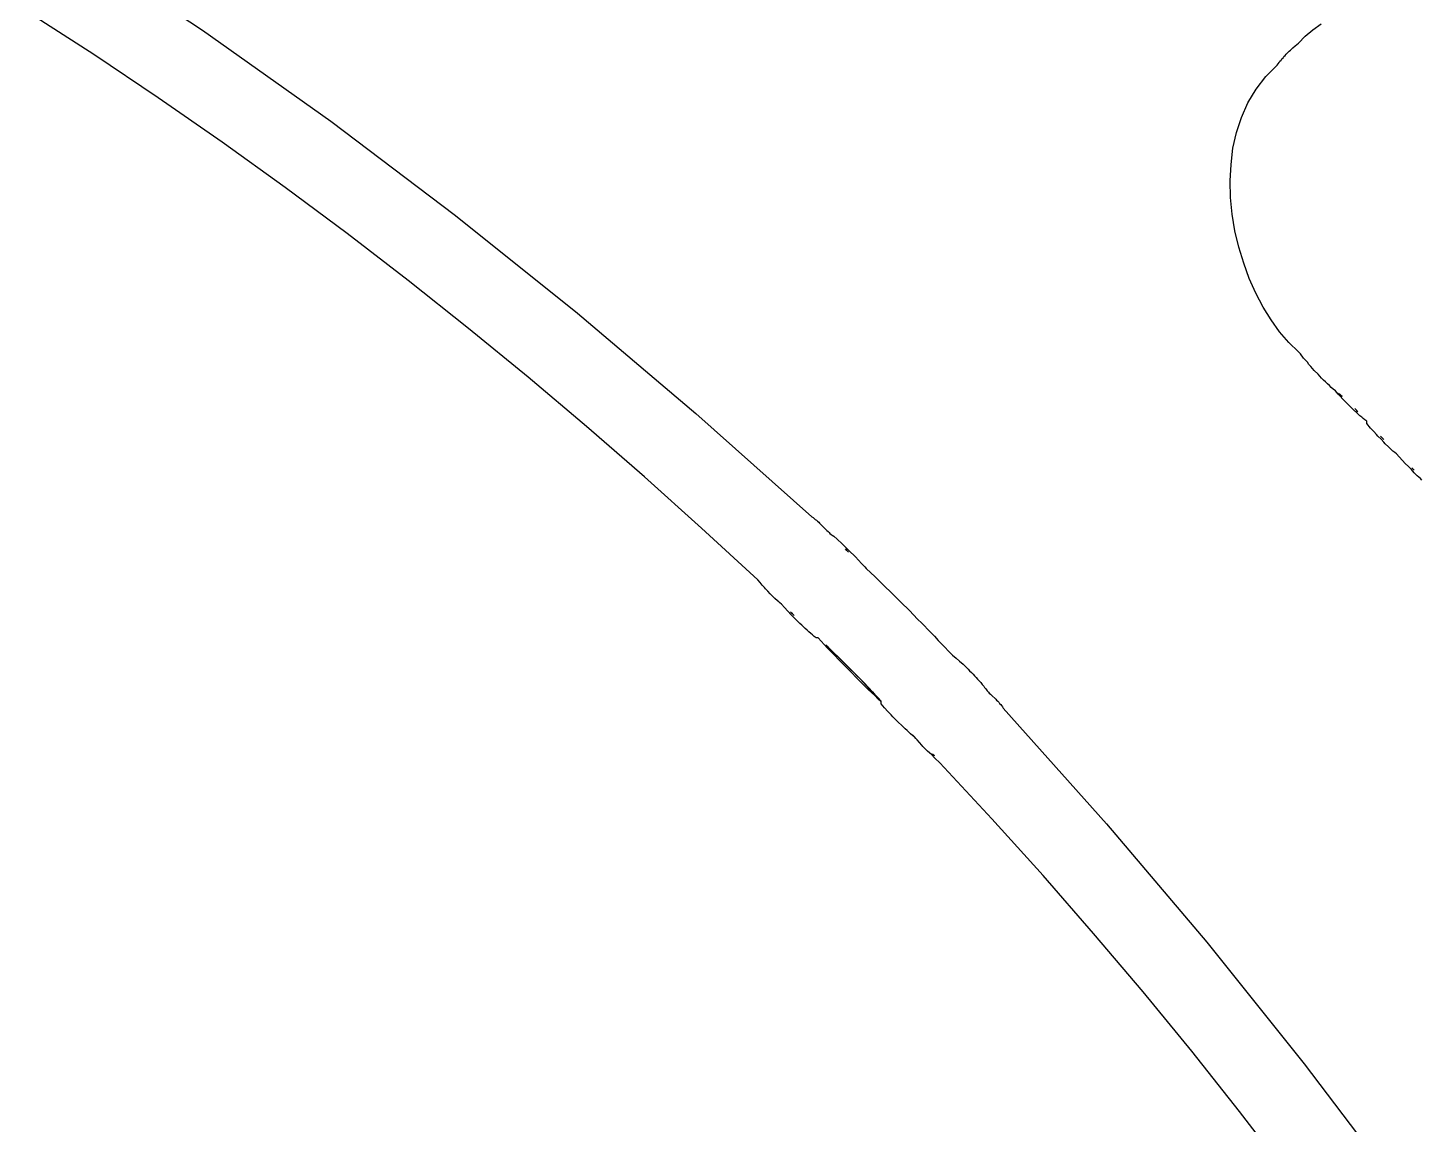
# Model space of a CAD drawing. Header units: metres. Extents: x -185 to 1201, y -340 to 309.
# Drawn here: x 900.305 to 903.918, y 72.791 to 75.636 of the extents above; entities that cross this region are included whole.
import ezdxf

# ---------------------------------------------------------------- set-up
doc = ezdxf.new("R2010")
doc.units = ezdxf.units.M

msp = doc.modelspace()

# ---------------------------------------------------------------- linework, layer by layer
for p, q in [((900.417, 75.8562), (900.758, 75.6293)), ((900.476, 75.5665), (900.305, 75.6765)), ((900.758, 75.6293), (901.091, 75.3932)), ((903.617, 75.6139), (903.637, 75.6306)), ((903.637, 75.6306), (903.659, 75.6462)), ((903.585, 75.5834), (903.591, 75.5886)), ((903.591, 75.5886), (903.6, 75.5961)), ((903.6, 75.5961), (903.617, 75.6139)), ((900.643, 75.4539), (900.476, 75.5665)), ((903.55, 75.5457), (903.552, 75.5489)), ((903.552, 75.5489), (903.555, 75.5521)), ((903.555, 75.5521), (903.557, 75.5551)), ((903.557, 75.5551), (903.56, 75.5582)), ((903.56, 75.5582), (903.562, 75.5611)), ((903.562, 75.5611), (903.565, 75.5641)), ((903.565, 75.5641), (903.568, 75.567)), ((903.568, 75.567), (903.571, 75.5698)), ((903.571, 75.5698), (903.573, 75.5726)), ((903.573, 75.5726), (903.576, 75.5754)), ((903.576, 75.5754), (903.579, 75.5781)), ((903.579, 75.5781), (903.585, 75.5834)), ((903.515, 75.5093), (903.545, 75.5392)), ((903.545, 75.5392), (903.547, 75.5425)), ((903.547, 75.5425), (903.55, 75.5457)), ((903.469, 75.4411), (903.49, 75.4765)), ((903.49, 75.4765), (903.515, 75.5093)), ((900.809, 75.339), (900.643, 75.4539)), ((903.452, 75.4035), (903.469, 75.4411)), ((903.439, 75.3641), (903.452, 75.4035)), ((901.091, 75.3932), (901.414, 75.1484)), ((900.972, 75.2216), (900.809, 75.339)), ((903.43, 75.3232), (903.439, 75.3641)), ((903.425, 75.2812), (903.43, 75.3232)), ((903.423, 75.2384), (903.425, 75.2812)), ((903.424, 75.1952), (903.423, 75.2384)), ((901.133, 75.102), (900.972, 75.2216)), ((903.428, 75.152), (903.424, 75.1952)), ((903.435, 75.1091), (903.428, 75.152)), ((901.414, 75.1484), (901.73, 74.8954)), ((901.291, 74.9801), (901.133, 75.102)), ((903.445, 75.0668), (903.435, 75.1091)), ((903.458, 75.0255), (903.445, 75.0668)), ((903.472, 74.9856), (903.458, 75.0255)), ((901.448, 74.856), (901.291, 74.9801)), ((903.489, 74.9475), (903.472, 74.9856)), ((903.508, 74.9114), (903.489, 74.9475)), ((903.529, 74.8778), (903.508, 74.9114)), ((901.73, 74.8954), (902.037, 74.6348)), ((903.551, 74.847), (903.529, 74.8778)), ((901.602, 74.7296), (901.448, 74.856)), ((903.575, 74.8193), (903.551, 74.847)), ((903.6, 74.795), (903.575, 74.8193)), ((903.605, 74.7896), (903.6, 74.795)), ((903.613, 74.7787), (903.605, 74.7896)), ((903.618, 74.7733), (903.613, 74.7787)), ((903.623, 74.768), (903.618, 74.7733)), ((903.627, 74.7627), (903.623, 74.768)), ((903.632, 74.7574), (903.627, 74.7627)), ((903.636, 74.7522), (903.632, 74.7574)), ((901.754, 74.6012), (901.602, 74.7296)), ((903.641, 74.747), (903.636, 74.7522)), ((903.651, 74.7368), (903.641, 74.747)), ((903.655, 74.7318), (903.651, 74.7368)), ((903.66, 74.7269), (903.655, 74.7318)), ((903.665, 74.722), (903.66, 74.7269)), ((903.67, 74.7171), (903.665, 74.722)), ((903.675, 74.7123), (903.67, 74.7171)), ((903.68, 74.7076), (903.675, 74.7123)), ((903.685, 74.703), (903.68, 74.7076)), ((903.69, 74.6985), (903.685, 74.703)), ((903.696, 74.694), (903.69, 74.6985)), ((903.703, 74.6852), (903.696, 74.694)), ((903.707, 74.6809), (903.703, 74.6852)), ((903.709, 74.683), (903.704, 74.6867)), ((903.704, 74.6867), (903.713, 74.6792)), ((903.715, 74.6725), (903.707, 74.6809)), ((903.713, 74.6792), (903.709, 74.683)), ((903.719, 74.6684), (903.715, 74.6725)), ((903.723, 74.6643), (903.719, 74.6684)), ((903.731, 74.6563), (903.723, 74.6643)), ((903.735, 74.6523), (903.731, 74.6563)), ((903.743, 74.6446), (903.735, 74.6523)), ((903.751, 74.637), (903.743, 74.6446)), ((903.75, 74.6438), (903.746, 74.6478)), ((903.746, 74.6478), (903.754, 74.6397)), ((902.037, 74.6348), (902.338, 74.3671)), ((903.754, 74.6397), (903.75, 74.6438)), ((903.759, 74.6295), (903.751, 74.637)), ((903.764, 74.6259), (903.759, 74.6295)), ((903.768, 74.6222), (903.764, 74.6259)), ((903.772, 74.6186), (903.768, 74.6222)), ((903.777, 74.6149), (903.772, 74.6186)), ((903.777, 74.6093), (903.777, 74.6149)), ((903.787, 74.597), (903.777, 74.6093)), ((901.904, 74.4706), (901.754, 74.6012)), ((903.795, 74.5888), (903.787, 74.597)), ((903.802, 74.5807), (903.795, 74.5888)), ((903.806, 74.5766), (903.802, 74.5807)), ((903.814, 74.5686), (903.806, 74.5766)), ((903.817, 74.5721), (903.813, 74.576)), ((903.813, 74.576), (903.821, 74.5681)), ((903.821, 74.5606), (903.814, 74.5686)), ((903.821, 74.5681), (903.817, 74.5721)), ((903.825, 74.5567), (903.821, 74.5606)), ((903.833, 74.5489), (903.825, 74.5567)), ((903.837, 74.5451), (903.833, 74.5489)), ((903.845, 74.5376), (903.837, 74.5451)), ((903.85, 74.5339), (903.845, 74.5376)), ((903.854, 74.5303), (903.85, 74.5339)), ((903.877, 74.5057), (903.854, 74.5303)), ((903.885, 74.4976), (903.877, 74.5057)), ((902.052, 74.338), (901.904, 74.4706)), ((903.893, 74.4895), (903.885, 74.4976)), ((903.9, 74.4816), (903.893, 74.4895)), ((903.896, 74.4924), (903.894, 74.4943)), ((903.894, 74.4943), (903.9, 74.4883)), ((903.9, 74.4883), (903.896, 74.4924)), ((903.908, 74.4738), (903.9, 74.4816)), ((903.916, 74.4661), (903.908, 74.4738)), ((903.92, 74.4623), (903.916, 74.4661)), ((902.338, 74.3671), (902.341, 74.365)), ((902.341, 74.365), (902.344, 74.3628)), ((902.344, 74.3628), (902.347, 74.3605)), ((902.347, 74.3605), (902.35, 74.3581)), ((902.35, 74.3581), (902.353, 74.3556)), ((902.353, 74.3556), (902.356, 74.353)), ((902.198, 74.2033), (902.052, 74.338)), ((902.356, 74.353), (902.358, 74.3503)), ((902.358, 74.3503), (902.361, 74.3476)), ((902.361, 74.3476), (902.369, 74.3394)), ((902.369, 74.3394), (902.374, 74.334)), ((902.374, 74.334), (902.377, 74.3313)), ((902.377, 74.3313), (902.38, 74.3287)), ((902.38, 74.3287), (902.383, 74.3262)), ((902.383, 74.3262), (902.385, 74.3238)), ((902.385, 74.3238), (902.388, 74.3214)), ((902.388, 74.3214), (902.391, 74.3193)), ((902.391, 74.3193), (902.395, 74.3172)), ((902.395, 74.3172), (902.404, 74.309)), ((902.404, 74.309), (902.417, 74.2966)), ((902.417, 74.2966), (902.43, 74.2842)), ((902.429, 74.28), (902.425, 74.2842)), ((902.425, 74.2842), (902.433, 74.2758)), ((902.43, 74.2842), (902.438, 74.2758)), ((902.433, 74.2758), (902.429, 74.28)), ((902.438, 74.2758), (902.447, 74.2674)), ((902.447, 74.2674), (902.451, 74.2632)), ((902.451, 74.2632), (902.459, 74.2546)), ((902.459, 74.2546), (902.467, 74.246)), ((902.467, 74.246), (902.475, 74.2374)), ((902.475, 74.2374), (902.479, 74.233)), ((902.479, 74.233), (902.502, 74.2114)), ((902.502, 74.2114), (902.524, 74.1897)), ((902.204, 74.1967), (902.198, 74.2033)), ((902.209, 74.1901), (902.204, 74.1967)), ((902.215, 74.1836), (902.209, 74.1901)), ((902.218, 74.1803), (902.215, 74.1836)), ((902.224, 74.1739), (902.218, 74.1803)), ((902.524, 74.1897), (902.546, 74.1678)), ((902.23, 74.1675), (902.224, 74.1739)), ((902.236, 74.1613), (902.23, 74.1675)), ((902.242, 74.1552), (902.236, 74.1613)), ((902.249, 74.1493), (902.242, 74.1552)), ((902.252, 74.1464), (902.249, 74.1493)), ((902.255, 74.1436), (902.252, 74.1464)), ((902.259, 74.1408), (902.255, 74.1436)), ((902.267, 74.1315), (902.259, 74.1408)), ((902.546, 74.1678), (902.569, 74.146)), ((902.569, 74.146), (902.591, 74.1239)), ((902.276, 74.1222), (902.267, 74.1315)), ((902.284, 74.1129), (902.276, 74.1222)), ((902.288, 74.1157), (902.283, 74.1199)), ((902.283, 74.1199), (902.292, 74.1113)), ((902.289, 74.1083), (902.284, 74.1129)), ((902.292, 74.1113), (902.288, 74.1157)), ((902.298, 74.0992), (902.289, 74.1083)), ((902.591, 74.1239), (902.602, 74.1129)), ((902.602, 74.1129), (902.612, 74.1018)), ((902.307, 74.0903), (902.298, 74.0992)), ((902.312, 74.0858), (902.307, 74.0903)), ((902.321, 74.0772), (902.312, 74.0858)), ((902.326, 74.073), (902.321, 74.0772)), ((902.33, 74.0688), (902.326, 74.073)), ((902.335, 74.0647), (902.33, 74.0688)), ((902.612, 74.1018), (902.623, 74.0908)), ((902.623, 74.0908), (902.645, 74.0685)), ((902.645, 74.0685), (902.656, 74.0573)), ((902.34, 74.0607), (902.335, 74.0647)), ((902.344, 74.0567), (902.34, 74.0607)), ((902.349, 74.0529), (902.344, 74.0567)), ((902.354, 74.0529), (902.349, 74.0529)), ((902.378, 74.0273), (902.354, 74.0529)), ((902.38, 74.0286), (902.374, 74.0341)), ((902.374, 74.0341), (902.388, 74.0205)), ((902.656, 74.0573), (902.666, 74.0461)), ((902.666, 74.0461), (902.677, 74.0349)), ((902.677, 74.0349), (902.698, 74.0124)), ((902.394, 74.0105), (902.378, 74.0273)), ((902.397, 74.0124), (902.38, 74.0286)), ((902.388, 74.0205), (902.405, 74.0042)), ((902.411, 73.9937), (902.394, 74.0105)), ((902.405, 74.0043), (902.397, 74.0124)), ((902.422, 73.9879), (902.405, 74.0043)), ((902.405, 74.0042), (902.422, 73.9878)), ((902.698, 74.0124), (902.703, 74.0085)), ((902.703, 74.0085), (902.712, 74.0006)), ((902.712, 74.0006), (902.721, 73.9926)), ((902.427, 73.977), (902.411, 73.9937)), ((902.438, 73.9715), (902.422, 73.9879)), ((902.422, 73.9878), (902.438, 73.9713)), ((902.443, 73.9604), (902.427, 73.977)), ((902.455, 73.9551), (902.438, 73.9715)), ((902.438, 73.9713), (902.447, 73.963)), ((902.451, 73.9521), (902.443, 73.9604)), ((902.447, 73.963), (902.455, 73.9547)), ((902.721, 73.9926), (902.73, 73.9845)), ((902.73, 73.9845), (902.739, 73.9762)), ((902.739, 73.9762), (902.743, 73.972)), ((902.743, 73.972), (902.747, 73.9678)), ((902.747, 73.9678), (902.752, 73.9635)), ((902.752, 73.9635), (902.756, 73.9592)), ((902.756, 73.9592), (902.76, 73.9548)), ((902.468, 73.9357), (902.451, 73.9521)), ((902.463, 73.9469), (902.455, 73.9551)), ((902.455, 73.9547), (902.463, 73.9464)), ((902.471, 73.9387), (902.463, 73.9469)), ((902.463, 73.9464), (902.479, 73.9296)), ((902.484, 73.9194), (902.468, 73.9357)), ((902.487, 73.9222), (902.471, 73.9387)), ((902.479, 73.9296), (902.487, 73.9212)), ((902.502, 73.9057), (902.487, 73.9222)), ((902.76, 73.9548), (902.764, 73.9504)), ((902.764, 73.9504), (902.768, 73.946)), ((902.768, 73.946), (902.772, 73.9415)), ((902.772, 73.9415), (902.776, 73.937)), ((902.776, 73.937), (902.78, 73.9324)), ((902.78, 73.9324), (902.784, 73.9277)), ((902.784, 73.9277), (902.786, 73.9245)), ((902.786, 73.9245), (902.788, 73.9214)), ((902.493, 73.9114), (902.484, 73.9194)), ((902.487, 73.9212), (902.495, 73.9128)), ((902.501, 73.9033), (902.493, 73.9114)), ((902.495, 73.9128), (902.502, 73.9043)), ((902.509, 73.8953), (902.501, 73.9033)), ((902.51, 73.8974), (902.502, 73.9057)), ((902.502, 73.9043), (902.51, 73.8958)), ((902.518, 73.8873), (902.509, 73.8953)), ((902.518, 73.8892), (902.51, 73.8974)), ((902.51, 73.8958), (902.518, 73.8873)), ((902.518, 73.8816), (902.518, 73.8892)), ((902.788, 73.9214), (902.791, 73.9184)), ((902.791, 73.9184), (902.793, 73.9155)), ((902.793, 73.9155), (902.796, 73.9126)), ((902.796, 73.9126), (902.798, 73.9099)), ((902.798, 73.9099), (902.801, 73.9072)), ((902.801, 73.9072), (902.804, 73.9045)), ((902.804, 73.9045), (902.815, 73.894)), ((902.815, 73.894), (902.817, 73.8914)), ((902.817, 73.8914), (902.82, 73.8887)), ((902.82, 73.8887), (902.823, 73.8859)), ((902.823, 73.8859), (902.825, 73.8831)), ((902.522, 73.8767), (902.518, 73.8816)), ((902.526, 73.8719), (902.522, 73.8767)), ((902.535, 73.8623), (902.526, 73.8719)), ((902.539, 73.8576), (902.535, 73.8623)), ((902.544, 73.853), (902.539, 73.8576)), ((902.548, 73.8484), (902.544, 73.853)), ((902.825, 73.8831), (902.828, 73.8802)), ((902.828, 73.8802), (902.83, 73.8772)), ((902.83, 73.8772), (902.832, 73.8741)), ((902.832, 73.8741), (902.834, 73.8708)), ((902.834, 73.8708), (903.102, 73.5708)), ((902.557, 73.8393), (902.548, 73.8484)), ((902.562, 73.8348), (902.557, 73.8393)), ((902.571, 73.8259), (902.562, 73.8348)), ((902.58, 73.8172), (902.571, 73.8259)), ((902.585, 73.8129), (902.58, 73.8172)), ((902.594, 73.8044), (902.585, 73.8129)), ((902.603, 73.796), (902.594, 73.8044)), ((902.604, 73.7967), (902.6, 73.8008)), ((902.6, 73.8008), (902.608, 73.7918)), ((902.608, 73.7918), (902.603, 73.796)), ((902.608, 73.7918), (902.604, 73.7967)), ((902.611, 73.7882), (902.608, 73.7918)), ((902.617, 73.7814), (902.611, 73.7882)), ((902.623, 73.7747), (902.617, 73.7814)), ((902.626, 73.7715), (902.623, 73.7747)), ((902.632, 73.7652), (902.626, 73.7715)), ((902.638, 73.7591), (902.632, 73.7652)), ((902.648, 73.7501), (902.638, 73.7591)), ((902.657, 73.7412), (902.648, 73.7501)), ((902.653, 73.7499), (902.651, 73.7522)), ((902.651, 73.7522), (902.656, 73.7466)), ((902.656, 73.7466), (902.653, 73.7499)), ((902.67, 73.7292), (902.657, 73.7412)), ((902.805, 73.5838), (902.67, 73.7292)), ((902.938, 73.4362), (902.805, 73.5838)), ((903.102, 73.5708), (903.362, 73.2635)), ((903.068, 73.2865), (902.938, 73.4362)), ((903.197, 73.1347), (903.068, 73.2865)), ((903.362, 73.2635), (903.615, 72.9484)), ((903.323, 72.9807), (903.197, 73.1347)), ((903.447, 72.8245), (903.323, 72.9807)), ((903.615, 72.9484), (903.86, 72.625)), ((903.569, 72.666), (903.447, 72.8245))]:
    msp.add_line(p, q)

doc.saveas('drawing.dxf')
